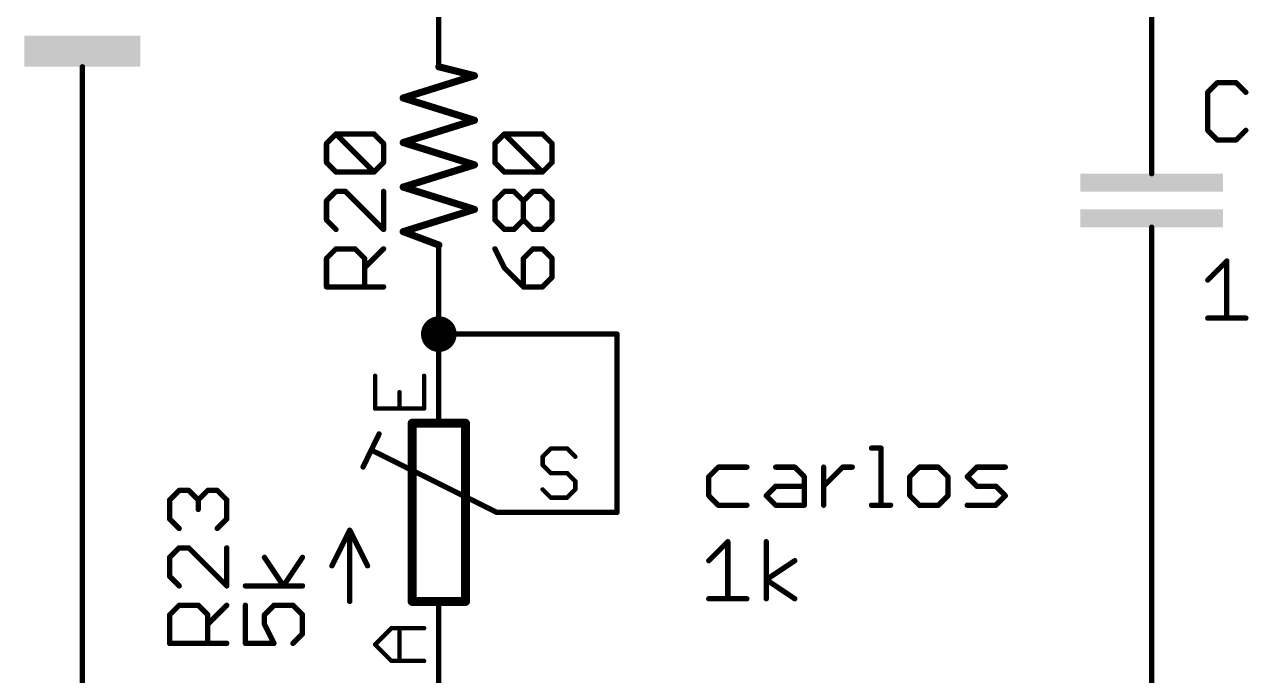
# Model space of a CAD drawing. Extents: x -40 to 215, y -109 to 87.
# Drawn here: x 132.97 to 167.86, y -60.53 to -41.97 of the extents above; entities that cross this region are included whole.
import ezdxf

# ---------------------------------------------------------------- set-up
doc = ezdxf.new("R2010")
doc.units = 0
for name, color, linetype in [('91', 94, 'CONTINUOUS'), ('94', 14, 'CONTINUOUS'), ('95', 251, 'CONTINUOUS'), ('96', 251, 'CONTINUOUS'), ('97', 251, 'CONTINUOUS')]:
    doc.layers.add(name, color=color, linetype=linetype)

# ---------------------------------------------------------------- blocks, each defined once
blk = doc.blocks.new('RECT')
blk.add_solid([(-0.5, -0.5), (0.5, -0.5), (-0.5, 0.5), (0.5, 0.5)])

msp = doc.modelspace()

# ---------------------------------------------------------------- linework, layer by layer
at = {"layer": '91', "const_width": 0.1524}
for points in [[(165.1, -40.64), (165.1, -43.18)], [(134.62, -45.72), (134.62, -63.5)], [(144.78, -50.8), (149.86, -50.8)], [(149.86, -50.8), (149.86, -55.88)], [(165.1, -63.5), (165.1, -50.8)]]:
    msp.add_lwpolyline(points, dxfattribs=at)
at = {"layer": '91'}
for points, const_width in [([(165.0619, -43.18, 1), (165.1381, -43.18)], 0.0762), ([(134.6581, -45.72, 1), (134.5819, -45.72)], 0.0762), ([(144.78, -51.054, 1), (144.78, -50.546, 1), (144.78, -51.054)], 0.508), ([(144.78, -50.7619, 1), (144.78, -50.8381)], 0.0762), ([(149.8981, -50.8, 1), (149.8219, -50.8)], 0.0762), ([(149.86, -50.8381, 1), (149.86, -50.7619)], 0.0762), ([(165.1381, -50.8, 1), (165.0619, -50.8)], 0.0762), ([(149.8219, -55.88, 1), (149.8981, -55.88)], 0.0762)]:
    msp.add_lwpolyline(points, format="xyb", dxfattribs=dict(at, const_width=const_width))
at = {"layer": '94'}
for points, const_width in [([(144.78, -40.64), (144.78, -43.18)], 0.1524), ([(134.62, -45.72), (134.62, -43.18)], 0.1524), ([(145.796, -43.434), (144.78, -43.18)], 0.2032), ([(165.1, -43.18), (165.1, -45.72)], 0.1524), ([(143.764, -44.069), (145.796, -43.434)], 0.2032), ([(145.796, -44.704), (143.764, -44.069)], 0.2032), ([(143.764, -45.339), (145.796, -44.704)], 0.2032), ([(145.796, -45.974), (143.764, -45.339)], 0.2032), ([(165.1, -45.72), (165.1, -46.228)], 0.1524), ([(143.764, -46.609), (145.796, -45.974)], 0.2032), ([(145.796, -47.244), (143.764, -46.609)], 0.2032), ([(143.764, -47.879), (145.796, -47.244)], 0.2032), ([(144.78, -48.26), (143.764, -47.879)], 0.2032), ([(165.1, -48.26), (165.1, -47.752)], 0.1524), ([(144.78, -50.8), (144.78, -48.26)], 0.1524), ([(165.1, -50.8), (165.1, -48.26)], 0.1524), ([(144.78, -50.8), (144.78, -53.34)], 0.1524), ([(144.018, -53.34), (144.018, -58.42)], 0.254), ([(145.542, -53.34), (144.018, -53.34)], 0.254), ([(145.542, -58.42), (145.542, -53.34)], 0.254), ([(142.6203, -54.5861), (143.0782, -53.6448)], 0.1524), ([(146.431, -55.88), (142.9004, -54.1274)], 0.1524), ([(147.32, -55.88), (146.431, -55.88)], 0.1524), ([(149.86, -55.88), (147.32, -55.88)], 0.1524), ([(142.24, -56.388), (141.732, -57.404)], 0.1524), ([(142.24, -58.42), (142.24, -56.388)], 0.1524), ([(142.24, -56.388), (142.748, -57.404)], 0.1524), ([(144.018, -58.42), (145.542, -58.42)], 0.254), ([(144.78, -60.96), (144.78, -58.42)], 0.1524)]:
    msp.add_lwpolyline(points, dxfattribs=dict(at, const_width=const_width))
for points, const_width in [([(134.6581, -43.18, 1), (134.5819, -43.18)], 0.0762), ([(144.7923, -43.1307, 1), (144.7677, -43.2293)], 0.1016), ([(144.7419, -43.18, 1), (144.8181, -43.18)], 0.0762), ([(165.1381, -43.18, 1), (165.0619, -43.18)], 0.0762), ([(145.8112, -43.4825, 1), (145.7808, -43.3855)], 0.1016), ([(145.7837, -43.4833, 1), (145.8083, -43.3847)], 0.1016), ([(143.7792, -44.0205, 1), (143.7488, -44.1175)], 0.1016), ([(143.7488, -44.0205, 1), (143.7792, -44.1175)], 0.1016), ([(145.8112, -44.7525, 1), (145.7808, -44.6555)], 0.1016), ([(145.7808, -44.7525, 1), (145.8112, -44.6555)], 0.1016), ([(143.7792, -45.2905, 1), (143.7488, -45.3875)], 0.1016), ([(143.7488, -45.2905, 1), (143.7792, -45.3875)], 0.1016), ([(134.5819, -45.72, 1), (134.6581, -45.72)], 0.0762), ([(165.1381, -45.72, 1), (165.0619, -45.72)], 0.0762), ([(165.0619, -45.72, 1), (165.1381, -45.72)], 0.0762), ([(145.8112, -46.0225, 1), (145.7808, -45.9255)], 0.1016), ([(145.7808, -46.0225, 1), (145.8112, -45.9255)], 0.1016), ([(165.0619, -46.228, 1), (165.1381, -46.228)], 0.0762), ([(143.7792, -46.5605, 1), (143.7488, -46.6575)], 0.1016), ([(143.7488, -46.5605, 1), (143.7792, -46.6575)], 0.1016), ([(145.8112, -47.2925, 1), (145.7808, -47.1955)], 0.1016), ([(145.7808, -47.2925, 1), (145.8112, -47.1955)], 0.1016), ([(143.7818, -47.8314, 1), (143.7462, -47.9266)], 0.1016), ([(143.7488, -47.8305, 1), (143.7792, -47.9275)], 0.1016), ([(165.1381, -47.752, 1), (165.0619, -47.752)], 0.0762), ([(144.8181, -48.26, 1), (144.7419, -48.26)], 0.0762), ([(144.7622, -48.3076, 1), (144.7978, -48.2124)], 0.1016), ([(165.1381, -48.26, 1), (165.0619, -48.26)], 0.0762), ([(165.0619, -48.26, 1), (165.1381, -48.26)], 0.0762), ([(144.8181, -50.8, 1), (144.7419, -50.8)], 0.0762), ([(144.7419, -50.8, 1), (144.8181, -50.8)], 0.0762), ([(165.0619, -50.8, 1), (165.1381, -50.8)], 0.0762), ([(144.0815, -53.34, 1), (143.9545, -53.34)], 0.127), ([(144.018, -53.2765, 1), (144.018, -53.4035)], 0.127), ([(144.7419, -53.34, 1), (144.8181, -53.34)], 0.0762), ([(145.6055, -53.34, 1), (145.4785, -53.34)], 0.127), ([(145.542, -53.4035, 1), (145.542, -53.2765)], 0.127), ([(143.1125, -53.6615, 1), (143.0439, -53.6281)], 0.0762), ([(142.9173, -54.0933, 1), (142.8835, -54.1615)], 0.0762), ([(142.586, -54.5694, 1), (142.6546, -54.6028)], 0.0762), ([(146.431, -55.8419, 1), (146.431, -55.9181)], 0.0762), ([(146.4141, -55.9141, 1), (146.4479, -55.8459)], 0.0762), ([(147.32, -55.8419, 1), (147.32, -55.9181)], 0.0762), ([(147.32, -55.9181, 1), (147.32, -55.8419)], 0.0762), ([(149.86, -55.9181, 1), (149.86, -55.8419)], 0.0762), ([(142.2781, -56.388, 1), (142.2019, -56.388)], 0.0762), ([(142.2741, -56.371, 1), (142.2059, -56.405)], 0.0762), ([(142.2741, -56.405, 1), (142.2059, -56.371)], 0.0762), ([(141.6979, -57.387, 1), (141.7661, -57.421)], 0.0762), ([(142.7139, -57.421, 1), (142.7821, -57.387)], 0.0762), ([(142.2019, -58.42, 1), (142.2781, -58.42)], 0.0762), ([(144.018, -58.3565, 1), (144.018, -58.4835)], 0.127), ([(143.9545, -58.42, 1), (144.0815, -58.42)], 0.127), ([(144.8181, -58.42, 1), (144.7419, -58.42)], 0.0762), ([(145.4785, -58.42, 1), (145.6055, -58.42)], 0.127), ([(145.542, -58.4835, 1), (145.542, -58.3565)], 0.127)]:
    msp.add_lwpolyline(points, format="xyb", dxfattribs=dict(at, const_width=const_width))
at = {"layer": '95'}
for points, const_width in [([(166.9714, -43.6358), (166.7002, -43.907)], 0.1524), ([(167.5137, -43.6358), (166.9714, -43.6358)], 0.1524), ([(167.7849, -43.907), (167.5137, -43.6358)], 0.1524), ([(166.7002, -43.907), (166.7002, -44.9916)], 0.1524), ([(166.7002, -44.9916), (166.9714, -45.2628)], 0.1524), ([(167.5137, -45.2628), (167.7849, -44.9916)], 0.1524), ([(141.5782, -45.366), (141.8494, -45.0948)], 0.1524), ([(141.5782, -45.9083), (141.5782, -45.366)], 0.1524), ([(141.8494, -45.0948), (142.934, -45.0948)], 0.1524), ([(142.934, -46.1795), (141.8494, -45.0948)], 0.1524), ([(142.934, -45.0948), (143.2052, -45.366)], 0.1524), ([(143.2052, -45.366), (143.2052, -45.9083)], 0.1524), ([(166.9714, -45.2628), (167.5137, -45.2628)], 0.1524), ([(141.8494, -46.1795), (141.5782, -45.9083)], 0.1524), ([(143.2052, -45.9083), (142.934, -46.1795)], 0.1524), ([(142.934, -46.1795), (141.8494, -46.1795)], 0.1524), ([(141.8494, -46.732), (141.5782, -47.0032)], 0.1524), ([(142.1205, -46.732), (141.8494, -46.732)], 0.1524), ([(143.2052, -47.8166), (142.1205, -46.732)], 0.1524), ([(143.2052, -46.732), (143.2052, -47.8166)], 0.1524), ([(141.5782, -47.0032), (141.5782, -47.5455)], 0.1524), ([(141.5782, -47.5455), (141.8494, -47.8166)], 0.1524), ([(141.5782, -48.6403), (141.8494, -48.3691)], 0.1524), ([(141.8494, -48.3691), (142.3917, -48.3691)], 0.1524), ([(142.3917, -48.3691), (142.6629, -48.6403)], 0.1524), ([(142.6629, -48.9115), (143.2052, -48.3691)], 0.1524), ([(141.5782, -49.4538), (141.5782, -48.6403)], 0.1524), ([(142.6629, -48.6403), (142.6629, -49.4538)], 0.1524), ([(143.2052, -49.4538), (141.5782, -49.4538)], 0.1524), ([(142.9627, -51.9888), (142.9627, -52.9209)], 0.127), ([(144.3609, -52.9209), (144.3609, -51.9888)], 0.127), ([(143.6618, -52.9209), (143.6618, -52.4548)], 0.127), ([(142.9627, -52.9209), (144.3609, -52.9209)], 0.127), ([(147.9721, -54.0627), (147.7391, -54.2957)], 0.127), ([(148.4382, -54.0627), (147.9721, -54.0627)], 0.127), ([(148.6712, -54.2957), (148.4382, -54.0627)], 0.127), ([(147.7391, -54.2957), (147.7391, -54.5288)], 0.127), ([(147.7391, -54.5288), (147.9721, -54.7618)], 0.127), ([(147.9721, -54.7618), (148.4382, -54.7618)], 0.127), ([(148.4382, -54.7618), (148.6712, -54.9948)], 0.127), ([(148.6712, -54.9948), (148.6712, -55.2279)], 0.127), ([(137.1078, -55.526), (137.379, -55.2548)], 0.1524), ([(137.1078, -56.0683), (137.1078, -55.526)], 0.1524), ([(137.379, -55.2548), (137.6501, -55.2548)], 0.1524), ([(137.6501, -55.2548), (137.9213, -55.526)], 0.1524), ([(137.9213, -55.526), (138.1925, -55.2548)], 0.1524), ([(137.9213, -55.526), (137.9213, -55.7972)], 0.1524), ([(138.1925, -55.2548), (138.4636, -55.2548)], 0.1524), ([(138.4636, -55.2548), (138.7348, -55.526)], 0.1524), ([(138.7348, -55.526), (138.7348, -56.0683)], 0.1524), ([(147.9721, -55.4609), (147.7391, -55.2279)], 0.127), ([(148.4382, -55.4609), (147.9721, -55.4609)], 0.127), ([(148.6712, -55.2279), (148.4382, -55.4609)], 0.127), ([(137.379, -56.3395), (137.1078, -56.0683)], 0.1524), ([(138.7348, -56.0683), (138.4636, -56.3395)], 0.1524), ([(137.379, -56.892), (137.1078, -57.1632)], 0.1524), ([(137.6501, -56.892), (137.379, -56.892)], 0.1524), ([(138.7348, -57.9766), (137.6501, -56.892)], 0.1524), ([(138.7348, -56.892), (138.7348, -57.9766)], 0.1524), ([(137.1078, -57.1632), (137.1078, -57.7055)], 0.1524), ([(137.1078, -57.7055), (137.379, -57.9766)], 0.1524), ([(137.1078, -58.8003), (137.379, -58.5291)], 0.1524), ([(137.379, -58.5291), (137.9213, -58.5291)], 0.1524), ([(137.9213, -58.5291), (138.1925, -58.8003)], 0.1524), ([(138.1925, -59.0715), (138.7348, -58.5291)], 0.1524), ([(137.1078, -59.6138), (137.1078, -58.8003)], 0.1524), ([(138.1925, -58.8003), (138.1925, -59.6138)], 0.1524), ([(142.9627, -59.6493), (143.4288, -59.1833)], 0.127), ([(143.4288, -59.1833), (144.3609, -59.1833)], 0.127), ([(143.6618, -60.1154), (143.6618, -59.1833)], 0.127), ([(138.7348, -59.6138), (137.1078, -59.6138)], 0.1524), ([(143.4288, -60.1154), (142.9627, -59.6493)], 0.127), ([(144.3609, -60.1154), (143.4288, -60.1154)], 0.127)]:
    msp.add_lwpolyline(points, dxfattribs=dict(at, const_width=const_width))
for points, const_width in [([(166.9714, -43.5977, 1), (166.9714, -43.6739)], 0.0762), ([(166.9983, -43.6628, 1), (166.9444, -43.6089)], 0.0762), ([(167.5406, -43.6089, 1), (167.4868, -43.6628)], 0.0762), ([(167.5137, -43.6739, 1), (167.5137, -43.5977)], 0.0762), ([(166.7383, -43.907, 1), (166.6621, -43.907)], 0.0762), ([(166.6733, -43.88, 1), (166.7271, -43.9339)], 0.0762), ([(167.7579, -43.9339, 1), (167.8118, -43.88)], 0.0762), ([(166.7271, -44.9647, 1), (166.6733, -45.0186)], 0.0762), ([(166.6621, -44.9916, 1), (166.7383, -44.9916)], 0.0762), ([(167.8118, -45.0186, 1), (167.7579, -44.9647)], 0.0762), ([(141.6163, -45.366, 1), (141.5401, -45.366)], 0.0762), ([(141.5513, -45.3391, 1), (141.6052, -45.3929)], 0.0762), ([(141.8763, -45.0679, 1), (141.8224, -45.1218)], 0.0762), ([(141.8494, -45.0567, 1), (141.8494, -45.1329)], 0.0762), ([(141.8763, -45.1218, 1), (141.8224, -45.0679)], 0.0762), ([(142.961, -45.0679, 1), (142.9071, -45.1218)], 0.0762), ([(142.934, -45.1329, 1), (142.934, -45.0567)], 0.0762), ([(143.2433, -45.366, 1), (143.1671, -45.366)], 0.0762), ([(143.1783, -45.3929, 1), (143.2321, -45.3391)], 0.0762), ([(166.9714, -45.2247, 1), (166.9714, -45.3009)], 0.0762), ([(166.9444, -45.2897, 1), (166.9983, -45.2359)], 0.0762), ([(167.4868, -45.2359, 1), (167.5406, -45.2897)], 0.0762), ([(167.5137, -45.3009, 1), (167.5137, -45.2247)], 0.0762), ([(141.6052, -45.8814, 1), (141.5513, -45.9353)], 0.0762), ([(141.5401, -45.9083, 1), (141.6163, -45.9083)], 0.0762), ([(143.1671, -45.9083, 1), (143.2433, -45.9083)], 0.0762), ([(143.2321, -45.9353, 1), (143.1783, -45.8814)], 0.0762), ([(141.8494, -46.1414, 1), (141.8494, -46.2176)], 0.0762), ([(141.8224, -46.2064, 1), (141.8763, -46.1525)], 0.0762), ([(142.9071, -46.1525, 1), (142.961, -46.2064)], 0.0762), ([(142.9071, -46.2064, 1), (142.961, -46.1525)], 0.0762), ([(142.934, -46.2176, 1), (142.934, -46.1414)], 0.0762), ([(141.8494, -46.6939, 1), (141.8494, -46.7701)], 0.0762), ([(141.8763, -46.7589, 1), (141.8224, -46.705)], 0.0762), ([(142.1475, -46.705, 1), (142.0936, -46.7589)], 0.0762), ([(142.1205, -46.7701, 1), (142.1205, -46.6939)], 0.0762), ([(143.2433, -46.732, 1), (143.1671, -46.732)], 0.0762), ([(141.6163, -47.0032, 1), (141.5401, -47.0032)], 0.0762), ([(141.5513, -46.9762, 1), (141.6052, -47.0301)], 0.0762), ([(141.6052, -47.5185, 1), (141.5513, -47.5724)], 0.0762), ([(141.5401, -47.5455, 1), (141.6163, -47.5455)], 0.0762), ([(141.8224, -47.8436, 1), (141.8763, -47.7897)], 0.0762), ([(143.1671, -47.8166, 1), (143.2433, -47.8166)], 0.0762), ([(143.1783, -47.8436, 1), (143.2321, -47.7897)], 0.0762), ([(141.8494, -48.331, 1), (141.8494, -48.4072)], 0.0762), ([(141.8763, -48.3961, 1), (141.8224, -48.3422)], 0.0762), ([(142.4186, -48.3422, 1), (142.3648, -48.3961)], 0.0762), ([(142.3917, -48.4072, 1), (142.3917, -48.331)], 0.0762), ([(143.2321, -48.3961, 1), (143.1783, -48.3422)], 0.0762), ([(141.6163, -48.6403, 1), (141.5401, -48.6403)], 0.0762), ([(141.5513, -48.6134, 1), (141.6052, -48.6672)], 0.0762), ([(142.6359, -48.8845, 1), (142.6898, -48.9384)], 0.0762), ([(142.701, -48.6403, 1), (142.6248, -48.6403)], 0.0762), ([(142.6359, -48.6672, 1), (142.6898, -48.6134)], 0.0762), ([(141.5782, -49.4157, 1), (141.5782, -49.4919)], 0.0762), ([(141.5401, -49.4538, 1), (141.6163, -49.4538)], 0.0762), ([(142.6248, -49.4538, 1), (142.701, -49.4538)], 0.0762), ([(143.2052, -49.4919, 1), (143.2052, -49.4157)], 0.0762), ([(142.9945, -51.9888, 1), (142.931, -51.9888)], 0.0635), ([(144.3927, -51.9888, 1), (144.3292, -51.9888)], 0.0635), ([(143.6936, -52.4548, 1), (143.6301, -52.4548)], 0.0635), ([(142.9627, -52.8892, 1), (142.9627, -52.9527)], 0.0635), ([(142.931, -52.9209, 1), (142.9945, -52.9209)], 0.0635), ([(143.6301, -52.9209, 1), (143.6936, -52.9209)], 0.0635), ([(144.3292, -52.9209, 1), (144.3927, -52.9209)], 0.0635), ([(144.3609, -52.9527, 1), (144.3609, -52.8892)], 0.0635), ([(147.9721, -54.031, 1), (147.9721, -54.0945)], 0.0635), ([(147.9946, -54.0852, 1), (147.9497, -54.0403)], 0.0635), ([(148.4606, -54.0403, 1), (148.4157, -54.0852)], 0.0635), ([(148.4382, -54.0945, 1), (148.4382, -54.031)], 0.0635), ([(147.7166, -54.2733, 1), (147.7616, -54.3182)], 0.0635), ([(147.7708, -54.2957, 1), (147.7074, -54.2957)], 0.0635), ([(148.6488, -54.3182, 1), (148.6937, -54.2733)], 0.0635), ([(147.7616, -54.5063, 1), (147.7166, -54.5512)], 0.0635), ([(147.7074, -54.5288, 1), (147.7708, -54.5288)], 0.0635), ([(147.9721, -54.7301, 1), (147.9721, -54.7936)], 0.0635), ([(147.9497, -54.7843, 1), (147.9946, -54.7394)], 0.0635), ([(148.4606, -54.7394, 1), (148.4157, -54.7843)], 0.0635), ([(148.4382, -54.7936, 1), (148.4382, -54.7301)], 0.0635), ([(148.703, -54.9948, 1), (148.6395, -54.9948)], 0.0635), ([(148.6488, -55.0173, 1), (148.6937, -54.9724)], 0.0635), ([(137.1459, -55.526, 1), (137.0697, -55.526)], 0.0762), ([(137.0809, -55.4991, 1), (137.1348, -55.5529)], 0.0762), ([(137.379, -55.2167, 1), (137.379, -55.2929)], 0.0762), ([(137.4059, -55.2818, 1), (137.352, -55.2279)], 0.0762), ([(137.6771, -55.2279, 1), (137.6232, -55.2818)], 0.0762), ([(137.6501, -55.2929, 1), (137.6501, -55.2167)], 0.0762), ([(137.9594, -55.526, 1), (137.8832, -55.526)], 0.0762), ([(137.8944, -55.4991, 1), (137.9482, -55.5529)], 0.0762), ([(137.8944, -55.5529, 1), (137.9482, -55.4991)], 0.0762), ([(138.1925, -55.2167, 1), (138.1925, -55.2929)], 0.0762), ([(138.2194, -55.2818, 1), (138.1655, -55.2279)], 0.0762), ([(138.4906, -55.2279, 1), (138.4367, -55.2818)], 0.0762), ([(138.4636, -55.2929, 1), (138.4636, -55.2167)], 0.0762), ([(138.7729, -55.526, 1), (138.6967, -55.526)], 0.0762), ([(138.7079, -55.5529, 1), (138.7617, -55.4991)], 0.0762), ([(147.7616, -55.2054, 1), (147.7166, -55.2503)], 0.0635), ([(147.9721, -55.4291, 1), (147.9721, -55.4927)], 0.0635), ([(147.9497, -55.4834, 1), (147.9946, -55.4384)], 0.0635), ([(148.4157, -55.4384, 1), (148.4606, -55.4834)], 0.0635), ([(148.4382, -55.4927, 1), (148.4382, -55.4291)], 0.0635), ([(148.6395, -55.2279, 1), (148.703, -55.2279)], 0.0635), ([(148.6937, -55.2503, 1), (148.6488, -55.2054)], 0.0635), ([(137.8832, -55.7972, 1), (137.9594, -55.7972)], 0.0762), ([(137.1348, -56.0414, 1), (137.0809, -56.0953)], 0.0762), ([(137.0697, -56.0683, 1), (137.1459, -56.0683)], 0.0762), ([(138.6967, -56.0683, 1), (138.7729, -56.0683)], 0.0762), ([(138.7617, -56.0953, 1), (138.7079, -56.0414)], 0.0762), ([(137.352, -56.3664, 1), (137.4059, -56.3125)], 0.0762), ([(138.4367, -56.3125, 1), (138.4906, -56.3664)], 0.0762), ([(137.379, -56.8539, 1), (137.379, -56.9301)], 0.0762), ([(137.4059, -56.9189, 1), (137.352, -56.865)], 0.0762), ([(137.6771, -56.865, 1), (137.6232, -56.9189)], 0.0762), ([(137.6501, -56.9301, 1), (137.6501, -56.8539)], 0.0762), ([(138.7729, -56.892, 1), (138.6967, -56.892)], 0.0762), ([(137.1459, -57.1632, 1), (137.0697, -57.1632)], 0.0762), ([(137.0809, -57.1362, 1), (137.1348, -57.1901)], 0.0762), ([(137.1348, -57.6785, 1), (137.0809, -57.7324)], 0.0762), ([(137.0697, -57.7055, 1), (137.1459, -57.7055)], 0.0762), ([(137.352, -58.0036, 1), (137.4059, -57.9497)], 0.0762), ([(138.7079, -58.0036, 1), (138.7617, -57.9497)], 0.0762), ([(138.6967, -57.9766, 1), (138.7729, -57.9766)], 0.0762), ([(137.379, -58.491, 1), (137.379, -58.5672)], 0.0762), ([(137.4059, -58.5561, 1), (137.352, -58.5022)], 0.0762), ([(137.9482, -58.5022, 1), (137.8944, -58.5561)], 0.0762), ([(137.9213, -58.5672, 1), (137.9213, -58.491)], 0.0762), ([(138.7617, -58.5561, 1), (138.7079, -58.5022)], 0.0762), ([(137.1459, -58.8003, 1), (137.0697, -58.8003)], 0.0762), ([(137.0809, -58.7734, 1), (137.1348, -58.8272)], 0.0762), ([(138.2306, -58.8003, 1), (138.1544, -58.8003)], 0.0762), ([(138.1655, -58.8272, 1), (138.2194, -58.7734)], 0.0762), ([(138.1655, -59.0445, 1), (138.2194, -59.0984)], 0.0762), ([(143.4288, -59.1515, 1), (143.4288, -59.215)], 0.0635), ([(143.4512, -59.2057, 1), (143.4063, -59.1608)], 0.0635), ([(143.6936, -59.1833, 1), (143.6301, -59.1833)], 0.0635), ([(144.3609, -59.215, 1), (144.3609, -59.1515)], 0.0635), ([(137.1078, -59.5757, 1), (137.1078, -59.6519)], 0.0762), ([(137.0697, -59.6138, 1), (137.1459, -59.6138)], 0.0762), ([(138.1544, -59.6138, 1), (138.2306, -59.6138)], 0.0762), ([(138.7348, -59.6519, 1), (138.7348, -59.5757)], 0.0762), ([(142.9852, -59.6269, 1), (142.9403, -59.6718)], 0.0635), ([(142.9403, -59.6269, 1), (142.9852, -59.6718)], 0.0635), ([(143.4288, -60.0836, 1), (143.4288, -60.1471)], 0.0635), ([(143.4063, -60.1378, 1), (143.4512, -60.0929)], 0.0635), ([(143.6301, -60.1154, 1), (143.6936, -60.1154)], 0.0635), ([(144.3609, -60.1471, 1), (144.3609, -60.0836)], 0.0635)]:
    msp.add_lwpolyline(points, format="xyb", dxfattribs=dict(at, const_width=const_width))
at = {"layer": '96', "const_width": 0.1524}
for points in [[(146.3788, -45.366), (146.65, -45.0948)], [(146.3788, -45.9083), (146.3788, -45.366)], [(146.65, -45.0948), (147.7346, -45.0948)], [(147.7346, -46.1795), (146.65, -45.0948)], [(147.7346, -45.0948), (148.0058, -45.366)], [(148.0058, -45.366), (148.0058, -45.9083)], [(146.65, -46.1795), (146.3788, -45.9083)], [(148.0058, -45.9083), (147.7346, -46.1795)], [(147.7346, -46.1795), (146.65, -46.1795)], [(146.3788, -47.0032), (146.65, -46.732)], [(146.65, -46.732), (146.9211, -46.732)], [(146.9211, -46.732), (147.1923, -47.0032)], [(147.1923, -47.0032), (147.4635, -46.732)], [(147.4635, -46.732), (147.7346, -46.732)], [(147.7346, -46.732), (148.0058, -47.0032)], [(146.3788, -47.5455), (146.3788, -47.0032)], [(147.1923, -47.5455), (147.1923, -47.0032)], [(148.0058, -47.0032), (148.0058, -47.5455)], [(146.65, -47.8166), (146.3788, -47.5455)], [(146.9211, -47.8166), (146.65, -47.8166)], [(147.1923, -47.5455), (146.9211, -47.8166)], [(147.4635, -47.8166), (147.1923, -47.5455)], [(147.7346, -47.8166), (147.4635, -47.8166)], [(148.0058, -47.5455), (147.7346, -47.8166)], [(146.3788, -48.3691), (146.65, -48.9115)], [(147.4635, -48.3691), (147.1923, -48.6403)], [(147.7346, -48.3691), (147.4635, -48.3691)], [(148.0058, -48.6403), (147.7346, -48.3691)], [(146.65, -48.9115), (147.1923, -49.4538)], [(147.1923, -48.6403), (147.1923, -49.4538)], [(148.0058, -49.1826), (148.0058, -48.6403)], [(166.7002, -49.2581), (167.2425, -48.7158)], [(167.2425, -48.7158), (167.2425, -50.3428)], [(147.7346, -49.4538), (148.0058, -49.1826)], [(147.1923, -49.4538), (147.7346, -49.4538)], [(166.7002, -50.3428), (167.7849, -50.3428)], [(140.3515, -57.9766), (139.8091, -57.1632)], [(140.8938, -57.1632), (140.3515, -57.9766)], [(140.8938, -57.9766), (139.2668, -57.9766)], [(139.2668, -58.5291), (139.2668, -59.6138)], [(139.8091, -58.8003), (140.0803, -58.5291)], [(140.0803, -58.5291), (140.6226, -58.5291)], [(140.6226, -58.5291), (140.8938, -58.8003)], [(139.8091, -59.0715), (139.8091, -58.8003)], [(140.8938, -58.8003), (140.8938, -59.3426)], [(140.0803, -59.6138), (139.8091, -59.0715)], [(140.8938, -59.3426), (140.6226, -59.6138)], [(139.2668, -59.6138), (140.0803, -59.6138)]]:
    msp.add_lwpolyline(points, dxfattribs=at)
at = {"layer": '96', "const_width": 0.0762}
for points in [[(146.4169, -45.366, 1), (146.3407, -45.366)], [(146.3519, -45.3391, 1), (146.4058, -45.3929)], [(146.6769, -45.0679, 1), (146.623, -45.1218)], [(146.65, -45.0567, 1), (146.65, -45.1329)], [(146.6769, -45.1218, 1), (146.623, -45.0679)], [(147.7616, -45.0679, 1), (147.7077, -45.1218)], [(147.7346, -45.1329, 1), (147.7346, -45.0567)], [(148.0439, -45.366, 1), (147.9677, -45.366)], [(147.9789, -45.3929, 1), (148.0327, -45.3391)], [(146.4058, -45.8814, 1), (146.3519, -45.9353)], [(146.3407, -45.9083, 1), (146.4169, -45.9083)], [(147.9677, -45.9083, 1), (148.0439, -45.9083)], [(148.0327, -45.9353, 1), (147.9789, -45.8814)], [(146.65, -46.1414, 1), (146.65, -46.2176)], [(146.623, -46.2064, 1), (146.6769, -46.1525)], [(147.7077, -46.1525, 1), (147.7616, -46.2064)], [(147.7077, -46.2064, 1), (147.7616, -46.1525)], [(147.7346, -46.2176, 1), (147.7346, -46.1414)], [(146.65, -46.6939, 1), (146.65, -46.7701)], [(146.6769, -46.7589, 1), (146.623, -46.705)], [(146.9481, -46.705, 1), (146.8942, -46.7589)], [(146.9211, -46.7701, 1), (146.9211, -46.6939)], [(147.4635, -46.6939, 1), (147.4635, -46.7701)], [(147.4904, -46.7589, 1), (147.4365, -46.705)], [(147.7616, -46.705, 1), (147.7077, -46.7589)], [(147.7346, -46.7701, 1), (147.7346, -46.6939)], [(146.4169, -47.0032, 1), (146.3407, -47.0032)], [(146.3519, -46.9762, 1), (146.4058, -47.0301)], [(147.2304, -47.0032, 1), (147.1542, -47.0032)], [(147.1654, -46.9762, 1), (147.2192, -47.0301)], [(147.1654, -47.0301, 1), (147.2192, -46.9762)], [(148.0439, -47.0032, 1), (147.9677, -47.0032)], [(147.9789, -47.0301, 1), (148.0327, -46.9762)], [(146.4058, -47.5185, 1), (146.3519, -47.5724)], [(146.3407, -47.5455, 1), (146.4169, -47.5455)], [(146.65, -47.7785, 1), (146.65, -47.8547)], [(146.623, -47.8436, 1), (146.6769, -47.7897)], [(146.8942, -47.7897, 1), (146.9481, -47.8436)], [(146.9211, -47.8547, 1), (146.9211, -47.7785)], [(147.2192, -47.5185, 1), (147.1654, -47.5724)], [(147.1542, -47.5455, 1), (147.2304, -47.5455)], [(147.2192, -47.5724, 1), (147.1654, -47.5185)], [(147.4635, -47.7785, 1), (147.4635, -47.8547)], [(147.4365, -47.8436, 1), (147.4904, -47.7897)], [(147.7077, -47.7897, 1), (147.7616, -47.8436)], [(147.7346, -47.8547, 1), (147.7346, -47.7785)], [(147.9677, -47.5455, 1), (148.0439, -47.5455)], [(148.0327, -47.5724, 1), (147.9789, -47.5185)], [(146.4129, -48.3521, 1), (146.3447, -48.3862)], [(147.4635, -48.331, 1), (147.4635, -48.4072)], [(147.4904, -48.3961, 1), (147.4365, -48.3422)], [(147.7616, -48.3422, 1), (147.7077, -48.3961)], [(147.7346, -48.4072, 1), (147.7346, -48.331)], [(146.6769, -48.8845, 1), (146.623, -48.9384)], [(147.2304, -48.6403, 1), (147.1542, -48.6403)], [(147.1654, -48.6134, 1), (147.2192, -48.6672)], [(148.0439, -48.6403, 1), (147.9677, -48.6403)], [(147.9789, -48.6672, 1), (148.0327, -48.6134)], [(167.2806, -48.7158, 1), (167.2044, -48.7158)], [(167.2695, -48.7428, 1), (167.2156, -48.6889)], [(146.6159, -48.9285, 1), (146.6841, -48.8944)], [(147.9677, -49.1826, 1), (148.0439, -49.1826)], [(148.0327, -49.2096, 1), (147.9789, -49.1557)], [(166.6733, -49.2312, 1), (166.7271, -49.2851)], [(147.1923, -49.4157, 1), (147.1923, -49.4919)], [(147.1542, -49.4538, 1), (147.2304, -49.4538)], [(147.1654, -49.4807, 1), (147.2192, -49.4269)], [(147.7077, -49.4269, 1), (147.7616, -49.4807)], [(147.7346, -49.4919, 1), (147.7346, -49.4157)], [(166.7002, -50.3047, 1), (166.7002, -50.3809)], [(167.2044, -50.3428, 1), (167.2806, -50.3428)], [(167.7849, -50.3809, 1), (167.7849, -50.3047)], [(139.8408, -57.142, 1), (139.7774, -57.1843)], [(140.9255, -57.1843, 1), (140.8621, -57.142)], [(139.2668, -57.9385, 1), (139.2668, -58.0147)], [(140.3198, -57.9555, 1), (140.3832, -57.9978)], [(140.3198, -57.9978, 1), (140.3832, -57.9555)], [(140.8938, -58.0147, 1), (140.8938, -57.9385)], [(139.3049, -58.5291, 1), (139.2287, -58.5291)], [(140.0803, -58.491, 1), (140.0803, -58.5672)], [(140.1072, -58.5561, 1), (140.0534, -58.5022)], [(140.6496, -58.5022, 1), (140.5957, -58.5561)], [(140.6226, -58.5672, 1), (140.6226, -58.491)], [(139.8472, -58.8003, 1), (139.771, -58.8003)], [(139.7822, -58.7734, 1), (139.8361, -58.8272)], [(140.9319, -58.8003, 1), (140.8557, -58.8003)], [(140.8669, -58.8272, 1), (140.9207, -58.7734)], [(139.771, -59.0715, 1), (139.8472, -59.0715)], [(139.8432, -59.0544, 1), (139.7751, -59.0885)], [(140.8557, -59.3426, 1), (140.9319, -59.3426)], [(140.9207, -59.3696, 1), (140.8669, -59.3157)], [(139.2668, -59.5757, 1), (139.2668, -59.6519)], [(139.2287, -59.6138, 1), (139.3049, -59.6138)], [(140.0462, -59.6308, 1), (140.1144, -59.5968)], [(140.0803, -59.6519, 1), (140.0803, -59.5757)], [(140.5957, -59.5869, 1), (140.6496, -59.6407)]]:
    msp.add_lwpolyline(points, format="xyb", dxfattribs=at)
at = {"layer": '97', "const_width": 0.1524}
for points in [[(157.1148, -54.0498), (157.386, -54.0498)], [(157.386, -54.0498), (157.386, -55.6768)], [(152.7474, -54.5921), (152.4762, -54.8633)], [(153.5609, -54.5921), (152.7474, -54.5921)], [(154.3845, -54.5921), (154.9269, -54.5921)], [(154.9269, -54.5921), (155.198, -54.8633)], [(155.7505, -55.6768), (155.7505, -54.5921)], [(155.7505, -55.1345), (156.2928, -54.5921)], [(156.2928, -54.5921), (156.564, -54.5921)], [(158.4774, -54.5921), (158.2062, -54.8633)], [(159.0197, -54.5921), (158.4774, -54.5921)], [(159.2909, -54.8633), (159.0197, -54.5921)], [(159.8434, -54.8633), (160.1146, -54.5921)], [(160.1146, -54.5921), (160.9281, -54.5921)], [(152.4762, -54.8633), (152.4762, -55.4056)], [(154.1134, -55.4056), (154.3845, -55.1345)], [(154.3845, -55.1345), (155.198, -55.1345)], [(155.198, -54.8633), (155.198, -55.6768)], [(158.2062, -54.8633), (158.2062, -55.4056)], [(159.2909, -55.4056), (159.2909, -54.8633)], [(160.1146, -55.1345), (159.8434, -54.8633)], [(160.6569, -55.1345), (160.1146, -55.1345)], [(160.9281, -55.4056), (160.6569, -55.1345)], [(152.4762, -55.4056), (152.7474, -55.6768)], [(154.3845, -55.6768), (154.1134, -55.4056)], [(158.2062, -55.4056), (158.4774, -55.6768)], [(159.0197, -55.6768), (159.2909, -55.4056)], [(160.6569, -55.6768), (160.9281, -55.4056)], [(152.7474, -55.6768), (153.5609, -55.6768)], [(155.198, -55.6768), (154.3845, -55.6768)], [(157.1148, -55.6768), (157.6571, -55.6768)], [(158.4774, -55.6768), (159.0197, -55.6768)], [(159.8434, -55.6768), (160.6569, -55.6768)], [(152.4762, -57.2591), (153.0185, -56.7168)], [(153.0185, -56.7168), (153.0185, -58.3438)], [(154.1134, -58.3438), (154.1134, -56.7168)], [(154.1134, -57.8015), (154.9269, -57.2591)], [(154.9269, -58.3438), (154.1134, -57.8015)], [(152.4762, -58.3438), (153.5609, -58.3438)]]:
    msp.add_lwpolyline(points, dxfattribs=at)
at = {"layer": '97', "const_width": 0.0762}
for points in [[(157.1148, -54.0117, 1), (157.1148, -54.0879)], [(157.4241, -54.0498, 1), (157.3479, -54.0498)], [(157.386, -54.0879, 1), (157.386, -54.0117)], [(152.7474, -54.554, 1), (152.7474, -54.6302)], [(152.7743, -54.6191, 1), (152.7204, -54.5652)], [(153.5609, -54.6302, 1), (153.5609, -54.554)], [(154.3845, -54.554, 1), (154.3845, -54.6302)], [(154.9538, -54.5652, 1), (154.8999, -54.6191)], [(154.9269, -54.6302, 1), (154.9269, -54.554)], [(155.7886, -54.5921, 1), (155.7124, -54.5921)], [(156.2928, -54.554, 1), (156.2928, -54.6302)], [(156.3198, -54.6191, 1), (156.2659, -54.5652)], [(156.564, -54.6302, 1), (156.564, -54.554)], [(158.4774, -54.554, 1), (158.4774, -54.6302)], [(158.5044, -54.6191, 1), (158.4505, -54.5652)], [(159.0467, -54.5652, 1), (158.9928, -54.6191)], [(159.0197, -54.6302, 1), (159.0197, -54.554)], [(160.1146, -54.554, 1), (160.1146, -54.6302)], [(160.1415, -54.6191, 1), (160.0876, -54.5652)], [(160.9281, -54.6302, 1), (160.9281, -54.554)], [(152.5143, -54.8633, 1), (152.4381, -54.8633)], [(152.4493, -54.8364, 1), (152.5031, -54.8902)], [(154.3845, -55.0964, 1), (154.3845, -55.1726)], [(154.4115, -55.1614, 1), (154.3576, -55.1075)], [(155.2361, -54.8633, 1), (155.1599, -54.8633)], [(155.1711, -54.8902, 1), (155.225, -54.8364)], [(155.198, -55.1726, 1), (155.198, -55.0964)], [(155.7236, -55.1075, 1), (155.7775, -55.1614)], [(158.2443, -54.8633, 1), (158.1681, -54.8633)], [(158.1793, -54.8364, 1), (158.2332, -54.8902)], [(159.329, -54.8633, 1), (159.2528, -54.8633)], [(159.264, -54.8902, 1), (159.3178, -54.8364)], [(159.8703, -54.8364, 1), (159.8165, -54.8902)], [(159.8165, -54.8364, 1), (159.8703, -54.8902)], [(160.1146, -55.0964, 1), (160.1146, -55.1726)], [(160.0876, -55.1614, 1), (160.1415, -55.1075)], [(160.6838, -55.1075, 1), (160.63, -55.1614)], [(160.6569, -55.1726, 1), (160.6569, -55.0964)], [(152.5031, -55.3787, 1), (152.4493, -55.4326)], [(152.4381, -55.4056, 1), (152.5143, -55.4056)], [(154.1403, -55.3787, 1), (154.0864, -55.4326)], [(154.0864, -55.3787, 1), (154.1403, -55.4326)], [(158.2332, -55.3787, 1), (158.1793, -55.4326)], [(158.1681, -55.4056, 1), (158.2443, -55.4056)], [(159.2528, -55.4056, 1), (159.329, -55.4056)], [(159.3178, -55.4326, 1), (159.264, -55.3787)], [(160.955, -55.4326, 1), (160.9011, -55.3787)], [(160.9011, -55.4326, 1), (160.955, -55.3787)], [(152.7474, -55.6387, 1), (152.7474, -55.7149)], [(152.7204, -55.7037, 1), (152.7743, -55.6499)], [(153.5609, -55.7149, 1), (153.5609, -55.6387)], [(154.3845, -55.6387, 1), (154.3845, -55.7149)], [(154.3576, -55.7037, 1), (154.4115, -55.6499)], [(155.1599, -55.6768, 1), (155.2361, -55.6768)], [(155.198, -55.7149, 1), (155.198, -55.6387)], [(155.7124, -55.6768, 1), (155.7886, -55.6768)], [(157.1148, -55.6387, 1), (157.1148, -55.7149)], [(157.3479, -55.6768, 1), (157.4241, -55.6768)], [(157.6571, -55.7149, 1), (157.6571, -55.6387)], [(158.4774, -55.6387, 1), (158.4774, -55.7149)], [(158.4505, -55.7037, 1), (158.5044, -55.6499)], [(158.9928, -55.6499, 1), (159.0467, -55.7037)], [(159.0197, -55.7149, 1), (159.0197, -55.6387)], [(159.8434, -55.6387, 1), (159.8434, -55.7149)], [(160.63, -55.6499, 1), (160.6838, -55.7037)], [(160.6569, -55.7149, 1), (160.6569, -55.6387)], [(153.0566, -56.7168, 1), (152.9804, -56.7168)], [(153.0455, -56.7438, 1), (152.9916, -56.6899)], [(154.1515, -56.7168, 1), (154.0753, -56.7168)], [(152.4493, -57.2322, 1), (152.5031, -57.2861)], [(154.948, -57.2908, 1), (154.9057, -57.2274)], [(154.1345, -57.7698, 1), (154.0922, -57.8332)], [(154.0922, -57.7698, 1), (154.1345, -57.8332)], [(152.4762, -58.3057, 1), (152.4762, -58.3819)], [(153.5609, -58.3819, 1), (153.5609, -58.3057)], [(152.9804, -58.3438, 1), (153.0566, -58.3438)], [(154.0753, -58.3438, 1), (154.1515, -58.3438)], [(154.9057, -58.3755, 1), (154.948, -58.3121)]]:
    msp.add_lwpolyline(points, format="xyb", dxfattribs=at)

# ---------------------------------------------------------------- block references
at = {"layer": '94'}
for p, xscale, yscale in [((134.62, -42.7355), 3.302, 0.889), ((165.1, -46.482), 4.064, 0.508), ((165.1, -47.498), 4.064, 0.508)]:
    msp.add_blockref('RECT', p, dxfattribs=dict(at, xscale=xscale, yscale=yscale))

doc.saveas('drawing.dxf')
